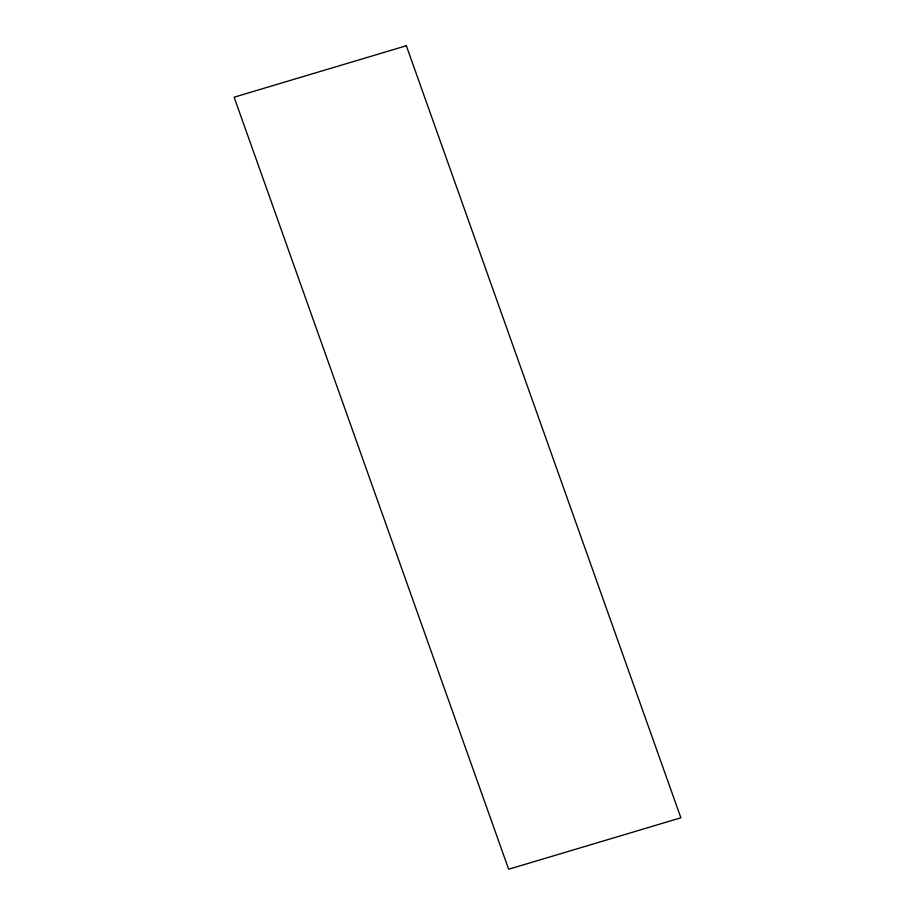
<?xml version="1.0" encoding="UTF-8"?>
<svg xmlns="http://www.w3.org/2000/svg" width="915" height="915" viewBox="0 0 915 915"><rect width="100%" height="100%" fill="white"/><g stroke="black" fill="none" stroke-linecap="round" stroke-linejoin="round"><path stroke-width="1.37" d="M406.34 45.75L234.126 97.196L508.66 869.25L680.874 817.804L406.34 45.75"/></g></svg>
